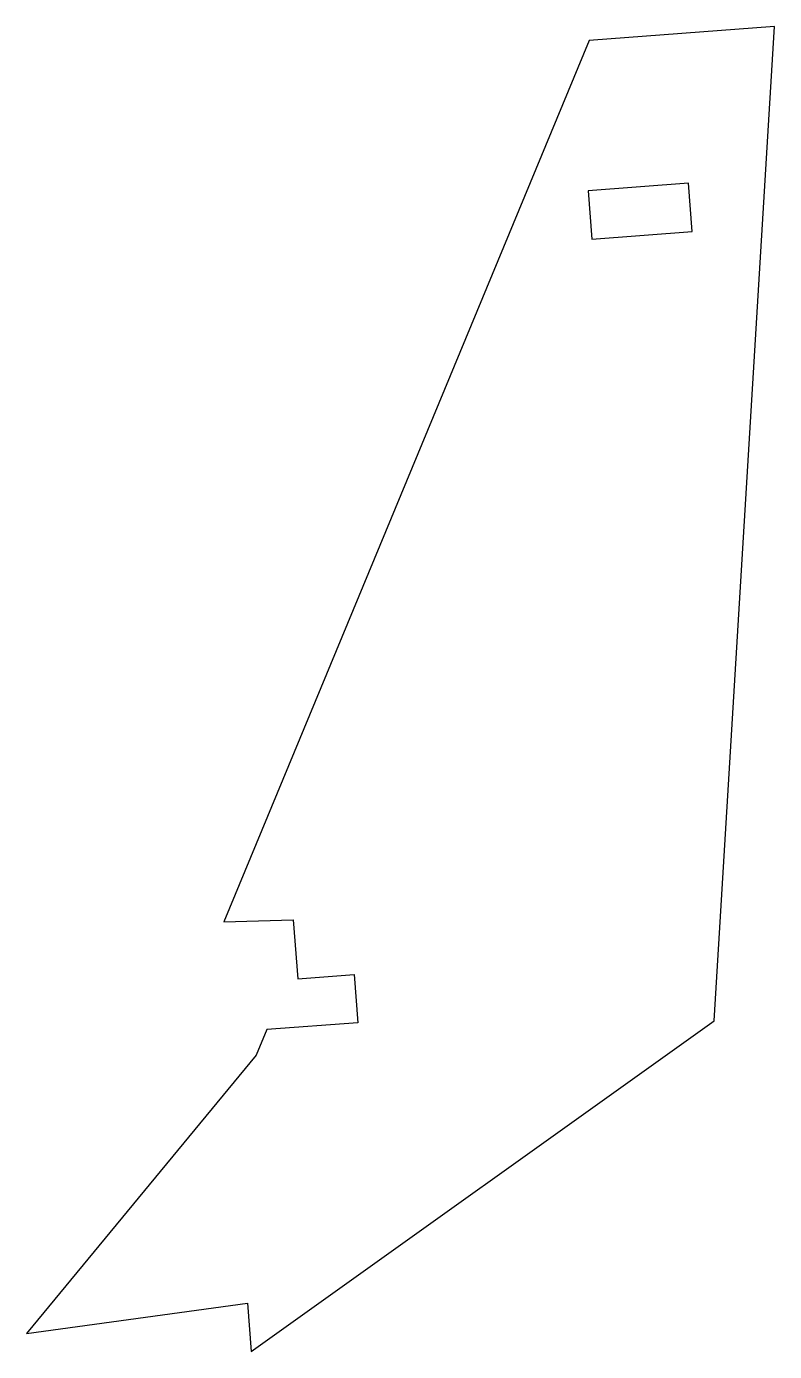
# Model space of a CAD drawing. Header units: millimetres. Extents: x 3521.3 to 3568.4, y 1350.8 to 1434.4.
import ezdxf

# ---------------------------------------------------------------- set-up
doc = ezdxf.new("R2010")
doc.units = ezdxf.units.MM

msp = doc.modelspace()

# ---------------------------------------------------------------- linework, layer by layer
at = {"color": 254, "true_color": 0xcad1ee, "extrusion": (-1.44867e-34, 1.92047e-33, -1)}
for p, q in [((3568.415, 1434.366, 417.011), (3556.745, 1433.486, 417.011)), ((3564.625, 1371.696, 417.011), (3568.415, 1434.366, 417.011)), ((3556.745, 1433.486, 417.011), (3533.733, 1377.916, 417.011)), ((3563.004, 1424.484, 417.011), (3556.672, 1424.007, 417.011)), ((3563.234, 1421.445, 417.011), (3563.004, 1424.484, 417.011)), ((3556.672, 1424.007, 417.011), (3556.902, 1420.967, 417.011)), ((3556.902, 1420.967, 417.011), (3563.234, 1421.445, 417.011)), ((3533.733, 1377.916, 417.011), (3538.098, 1378.06, 417.011)), ((3538.098, 1378.06, 417.011), (3538.385, 1374.335, 417.011)), ((3538.385, 1374.335, 417.011), (3541.945, 1374.603, 417.011)), ((3541.945, 1374.603, 417.011), (3542.174, 1371.564, 417.011)), ((3535.438, 1350.841, 417.011), (3564.625, 1371.696, 417.011)), ((3542.174, 1371.564, 417.011), (3536.433, 1371.131, 417.011)), ((3536.433, 1371.131, 417.011), (3535.765, 1369.519, 417.011)), ((3535.765, 1369.519, 417.011), (3521.296, 1351.978, 417.011)), ((3521.296, 1351.978, 417.011), (3535.209, 1353.88, 417.011)), ((3535.209, 1353.88, 417.011), (3535.438, 1350.841, 417.011))]:
    msp.add_line(p, q, dxfattribs=at)

doc.saveas('drawing.dxf')
